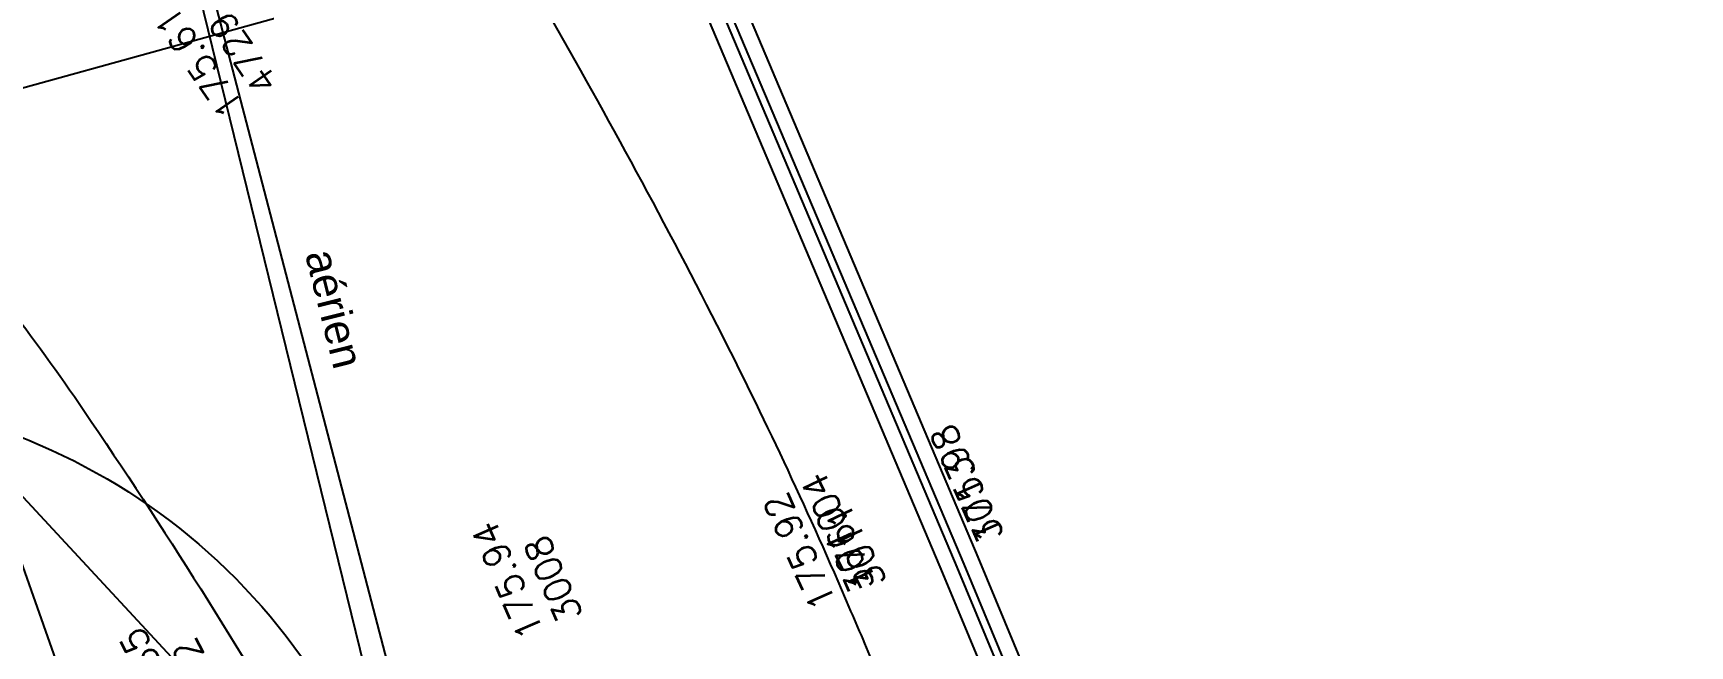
# Model space of a CAD drawing. Extents: x 0 to 613264, y -387505 to 675.
# Drawn here: x 539159 to 560515, y -223459 to -215567 of the extents above; entities that cross this region are included whole.
import ezdxf
from ezdxf.enums import TextEntityAlignment as Align
from ezdxf.lldxf.tags import DXFTag

# ---------------------------------------------------------------- set-up
doc = ezdxf.new("R2010")
doc.units = 0
for name, color, linetype in [('CAB_SSL', 252, 'Continuous'), ('EDF_SSL', 252, 'Texte-Electricite'), ('Fond topo - CLO_LEG', 252, 'Continuous'), ('Fond topo - CLO_MUR', 252, 'Continuous'), ('Fond topo - Z_500', 252, 'Continuous'), ('GAZ_SSL', 252, 'Texte-GAZ'), ('prlm-VRD', 2, 'Continuous'), ('TELECOM_SSL', 252, 'Texte-Telecom')]:
    doc.layers.add(name, color=color, linetype=linetype)
for name, color, linetype, plot in [('Fond topo - N', 252, 'Continuous', False), ('Fond topo - NCACHE', 252, 'Continuous', False), ('Fond topo - ZCACHE', 252, 'Continuous', False)]:
    doc.layers.add(name, color=color, linetype=linetype, plot=plot)
doc.layers.add('Fond topo - P', color=252, linetype='Continuous', lineweight=50)
doc.layers.add('Fond topo - VOI', color=252, linetype='Continuous', lineweight=25)
doc.styles.add('Lignes', font='arial.ttf', dxfattribs={"height": 0.35})
doc.styles.add('LignesA', font='arial.ttf', dxfattribs={"height": 0.349999994})
doc.styles.add('SIMPLEX', font='simplex_.ttf', dxfattribs={"height": 1.25})
doc.styles.add('Tronçons', font='arial.ttf', dxfattribs={"height": 0.25})
tags = doc.linetypes.add('Texte-BT', pattern='A,5,-0.25,["BT",Lignes,S=1,R=0,X=0,Y=-0.18],-1.25', length=6.5).pattern_tags.tags
tags[15:16] = [DXFTag(74, 4), DXFTag(75, 0), DXFTag(340, '0'), DXFTag(46, 0.0), DXFTag(50, 0.0), DXFTag(44, 0.0), DXFTag(45, 0.0)]
tags[4:5] = [DXFTag(74, 4), DXFTag(75, 0), DXFTag(340, '0'), DXFTag(46, 0.0), DXFTag(50, 0.0), DXFTag(44, 0.0), DXFTag(45, 0.0)]
tags = doc.linetypes.add('Texte-Electricite', pattern='A,5,-0.25,["ELEC",Lignes,S=1,R=0,X=0,Y=-0.18],-1.25', length=6.5).pattern_tags.tags
tags[15:16] = [DXFTag(74, 4), DXFTag(75, 0), DXFTag(340, '0'), DXFTag(46, 0.0), DXFTag(50, 0.0), DXFTag(44, 0.0), DXFTag(45, 0.0)]
tags[4:5] = [DXFTag(74, 4), DXFTag(75, 0), DXFTag(340, '0'), DXFTag(46, 0.0), DXFTag(50, 0.0), DXFTag(44, 0.0), DXFTag(45, 0.0)]
tags = doc.linetypes.add('Texte-GAZ', pattern='A,5,-0.25,["GAZ",Lignes,S=1,R=0,X=0,Y=-0.18],-1.25', length=6.5).pattern_tags.tags
tags[15:16] = [DXFTag(74, 4), DXFTag(75, 0), DXFTag(340, '0'), DXFTag(46, 0.0), DXFTag(50, 0.0), DXFTag(44, 0.0), DXFTag(45, 0.0)]
tags[4:5] = [DXFTag(74, 4), DXFTag(75, 0), DXFTag(340, '0'), DXFTag(46, 0.0), DXFTag(50, 0.0), DXFTag(44, 0.0), DXFTag(45, 0.0)]
tags = doc.linetypes.add('Texte-HT', pattern='A,5,-0.25,["HT",Lignes,S=1,R=0,X=0,Y=-0.18],-1.25', length=6.5).pattern_tags.tags
tags[15:16] = [DXFTag(74, 4), DXFTag(75, 0), DXFTag(340, '0'), DXFTag(46, 0.0), DXFTag(50, 0.0), DXFTag(44, 0.0), DXFTag(45, 0.0)]
tags[4:5] = [DXFTag(74, 4), DXFTag(75, 0), DXFTag(340, '0'), DXFTag(46, 0.0), DXFTag(50, 0.0), DXFTag(44, 0.0), DXFTag(45, 0.0)]
tags = doc.linetypes.add('Texte-Telecom', pattern='A,5,-0.25,["TEL",Lignes,S=1,R=0,X=0,Y=-0.18],-1.25', length=6.5).pattern_tags.tags
tags[15:16] = [DXFTag(74, 4), DXFTag(75, 0), DXFTag(340, '0'), DXFTag(46, 0.0), DXFTag(50, 0.0), DXFTag(44, 0.0), DXFTag(45, 0.0)]
tags[4:5] = [DXFTag(74, 4), DXFTag(75, 0), DXFTag(340, '0'), DXFTag(46, 0.0), DXFTag(50, 0.0), DXFTag(44, 0.0), DXFTag(45, 0.0)]
tags = doc.linetypes.add('Texte-TelecomA', pattern='A,5,-0.25,["TEL",LignesA,S=1,R=0,X=0,Y=-0.18],-1.25', length=6.5).pattern_tags.tags
tags[15:16] = [DXFTag(74, 4), DXFTag(75, 0), DXFTag(340, '0'), DXFTag(46, 0.0), DXFTag(50, 0.0), DXFTag(44, 0.0), DXFTag(45, 0.0)]
tags[4:5] = [DXFTag(74, 4), DXFTag(75, 0), DXFTag(340, '0'), DXFTag(46, 0.0), DXFTag(50, 0.0), DXFTag(44, 0.0), DXFTag(45, 0.0)]

# ---------------------------------------------------------------- blocks, each defined once
blk = doc.blocks.new('PTOPO')
at = {"layer": 'Fond topo - NCACHE', "style": 'SIMPLEX'}
blk.add_attdef('MAT', text='', height=0.34, dxfattribs=at).set_placement((0.09999999986030161, -0.09999999962747097), align=Align.TOP_LEFT)
at = {"layer": 'Fond topo - ZCACHE', "style": 'SIMPLEX'}
blk.add_attdef('ALT', (0.09999999986030161, 0.09999999962747097), '', height=0.34, dxfattribs=at)
blk = doc.blocks.new('A$C1F970F0F')
at = {"layer": 'CAB_SSL', "elevation": 9.999999999999998e-08, "flags": 128}
blk.add_lwpolyline([(6357.382244577097, 13665.38073194157), (7167.913824917828, 10363.14942354549), (8524.013620640386, 7263.625340563319), (9014.566115532376, 5048.241415424802), (9331.65736662798, 4494.516644608388), (9609.924565656824, 1526.374867392593)], dxfattribs=at)
at = {"layer": 'EDF_SSL', "linetype": 'Texte-BT', "elevation": 9.999999999999998e-08, "flags": 128}
blk.add_lwpolyline([(5612.361391073044, 14363.46747980959), (6246.532781220194, 13724.25700317935), (6357.382244577097, 13665.38073194157), (7195.027007582705, 10458.01868437479), (7167.913824917828, 10363.14942354549), (7274.310781860213, 10315.81191209642), (8525.555799840666, 7339.85704681924), (8524.013620640386, 7263.625340563319)], dxfattribs=at)
at = {"layer": 'EDF_SSL', "linetype": 'Texte-HT', "flags": 128}
blk.add_lwpolyline([(1687.553375073169, 9832.84013718641), (5304.747480811337, 11690.98238933287), (5929.92045222389, 12014.55929633243, -0.3379436446975143), (6816.087193716939, 11610.51221649872), (7656.806176655195, 9662.775696735422)], format="xyb", dxfattribs=at)
at = {"layer": 'Fond topo - CLO_LEG', "ltscale": 2, "flags": 128}
blk.add_lwpolyline([(7045.321403027014, 13147.75812058516), (7269.375346668225, 12611.81477630234), (7608.218839405301, 11811.5485441785), (7986.12729211422, 10902.30429210983), (7995.361459109228, 10906.14228167186), (7617.440303886115, 11815.41709541487), (7278.592781586593, 12615.69284428713), (7054.547617269613, 13151.61518804972)], dxfattribs=at)
at = {"layer": 'Fond topo - CLO_MUR', "ltscale": 2, "flags": 128}
for points in [[(7072.966327867623, 13159.40962579172), (7296.880960425577, 12623.7954235315), (7635.367867892744, 11824.37135957106), (8013.839702253002, 10913.79594971233)], [(7026.902692359687, 13139.96368247714), (7250.95224627813, 12604.03083813416), (7589.797753899374, 11803.75984761662), (7955.51024541857, 10923.85896540487)]]:
    blk.add_lwpolyline(points, dxfattribs=at)
at = {"layer": 'Fond topo - VOI', "ltscale": 2, "flags": 128}
for points in [[(5639.884015980822, 14282.76898646135), (6179.074060184528, 13730.4134533185, -0.005078430071305425), (6343.1483697738, 13545.11763264016, -0.01498965990198168), (6396.182976463164, 13480.14751606638, -0.008052881892180013), (6924.298623853121, 12768.62846445145, -0.02502080065405084), (7078.852120834868, 12528.76074308369, -0.01315237506544015), (7305.49723599993, 12109.95947007773, -0.01622344874307645), (7469.001968976629, 11760.20271195122, -0.0002441829907726637), (7504.611965031092, 11676.9913265394, -2.386900651964397e-05), (7868.449045659429, 10825.54154632405, -0.0004607339102045271), (8056.526262906224, 10384.2208908691, -0.0002713929879899899), (8374.720241644169, 9634.540919018482), (8900.918350322725, 8327.998671989055), (9181.050253584182, 7639.776394233361), (9227.846231822321, 7515.619963970066, -0.01912067303515585), (9430.073626438107, 6877.215983667462, -0.01912067306015491), (9582.936642438128, 6225.227902062202, -0.006135088442580186), (9621.373155263293, 6013.751243740732, -0.006135088374511259), (9654.60896875709, 5801.395117808072), (9743.87632691115, 5167.316416374032), (9926.38109093471, 3640.55347439608), (10105.54692394565, 2112.741898849393), (10117.19406944453, 2013.422494900099)], [(4974.180748956663, 13681.55727727677, -0.004073578824239929), (5334.104659312587, 13318.52312116093, -0.005091862928308961), (5616.680765067635, 13022.85754697222, -9.368603549244325e-06), (5773.481467263769, 12855.40613916547, -0.0007851857836684545), (5775.34934817947, 12853.40498797651, -0.001040910485998314), (5794.038974668617, 12833.23470872063, -0.0001738663862528856), (5905.637918196996, 12712.20615305697, -0.007978708804341926), (5930.856262017081, 12683.94600032286, -0.0005763400993305029), (6273.206442158938, 12286.82899023567, -0.02815655423438036), (6482.787638926889, 12013.42650958062, -0.01763569791586862), (6775.941698789972, 11548.37791996691, -0.000541301468032518), (6814.026604303914, 11468.73784406458, -0.006012776447750499), (6817.361046969459, 11461.52366308416, -5.138948095869795e-05), (6864.046616589614, 11357.2144082674), (7218.223329611569, 10565.64434528882, -0.0001980392910907036), (7306.301987965375, 10368.57575363696, -8.607788520163729e-05), (7508.686877816994, 9915.065235891767, -0.1976987917987335), (7514.213131178619, 9728.106555647766, -0.1775603839239302), (7381.550448627911, 9619.88360088743), (7299.48436979041, 9586.784950035473)]]:
    blk.add_lwpolyline(points, format="xyb", dxfattribs=at)
at = {"layer": 'GAZ_SSL', "linetype": 'Texte-GAZ', "elevation": 9.999999999999998e-08, "flags": 128}
blk.add_lwpolyline([(-10544.31541955609, 4849.463266287231), (-2844.361894995576, 6215.21841119217), (-619.059840477988, 6565.404650589751), (-558.7307695276991, 6580.824982418972), (-429.4804532838041, 7139.21704900553), (-208.0795472043819, 8868.909145672174), (360.6838398219811, 9157.908141542406), (425.0188701159018, 9327.634198507636), (4535.248673246207, 11485.07622468802), (4713.322312771974, 11477.46920417039), (5559.734467376861, 11914.17321717021), (6091.203610633145, 12178.61605624058), (6292.964946063797, 12126.43026770143), (6627.254129528154, 11179.86214373141), (7472.768662736402, 9124.4680223983), (7947.08689338462, 9062.48922912452), (8070.821797205262, 8793.497098507169), (8796.806101210752, 9110.108422938276), (9553.586430744355, 9252.290517349746)], dxfattribs=at)
at = {"layer": 'TELECOM_SSL', "elevation": 9.999999999999998e-08, "flags": 128}
blk.add_lwpolyline([(6052.469455685801, 12331.9485790259), (7209.201975993265, 12651.67598144211)], dxfattribs=at)
at = {"layer": 'TELECOM_SSL', "linetype": 'Texte-TelecomA', "elevation": 9.999999999999998e-08, "flags": 128}
blk.add_lwpolyline([(6093.078117844321, 12236.90845847636), (6671.940951797644, 11613.51162634363)], dxfattribs=at)
at = {"layer": 'Fond topo - P', "ltscale": 2}
ref = blk.add_blockref('PTOPO', (6704.675300717334, 12402.33202492988), dxfattribs=dict(at, xscale=100, yscale=100, zscale=100, rotation=124.6739648759208))
ref.add_attrib('MAT', '4729', dxfattribs={"layer": 'Fond topo - N', "color": 0, "ltscale": 2, "height": 33.99999999999999, "rotation": 124.6739648458201, "style": 'SIMPLEX'}).set_placement((6707.210268325927, 12416.24511035439), align=Align.TOP_LEFT)
ref.add_attrib('ALT', '175.61', (6690.762215652089, 12404.86699268371), dxfattribs={"layer": 'Fond topo - Z_500', "color": 0, "ltscale": 2, "height": 33.99999999999999, "rotation": 124.6739648458201, "style": 'SIMPLEX'})
ref = blk.add_blockref('PTOPO', (7633.233407641824, 11824.79266760408), dxfattribs=dict(at, xscale=99.99999999999999, yscale=99.99999999999999, zscale=99.99999999999999, rotation=113.9350207795031))
ref.add_attrib('MAT', '3013', dxfattribs={"layer": 'Fond topo - N', "color": 0, "ltscale": 2, "height": 33.99999999999999, "rotation": 113.9350207361617, "style": 'SIMPLEX'}).set_placement((7638.316465713012, 11837.98973207584), align=Align.TOP_LEFT)
ref.add_attrib('ALT', '175.98', (7668.236914160218, 11852.70154748799), dxfattribs={"layer": 'Fond topo - Z_500', "color": 0, "ltscale": 2, "height": 33.99999999999999, "rotation": 113.9350207361617, "style": 'SIMPLEX'})
ref = blk.add_blockref('PTOPO', (7483.217061768297, 11764.66293094182), dxfattribs=dict(at, xscale=99.99999999999999, yscale=99.99999999999999, zscale=99.99999999999999, rotation=115.8471092333638))
ref.add_attrib('MAT', '3011', dxfattribs={"layer": 'Fond topo - N', "color": 0, "ltscale": 2, "height": 33.99999999999999, "rotation": 115.8471091907409, "style": 'SIMPLEX'}).set_placement((7487.856955784443, 11778.02224914041), align=Align.TOP_LEFT)
ref.add_attrib('ALT', '176.04', (7506.388688379751, 11793.03345790318), dxfattribs={"layer": 'Fond topo - Z_500', "color": 0, "ltscale": 2, "height": 33.99999999999999, "rotation": 115.8471091907409, "style": 'SIMPLEX'})
ref = blk.add_blockref('PTOPO', (7467.416049699848, 11760.27229300933), dxfattribs=dict(at, xscale=99.99999999999999, yscale=99.99999999999999, zscale=99.99999999999999, rotation=114.2231349344176))
ref.add_attrib('MAT', '3010', dxfattribs={"layer": 'Fond topo - N', "color": 0, "ltscale": 2, "height": 33.99999999999999, "rotation": 114.2231349008483, "style": 'SIMPLEX'}).set_placement((7472.432681870627, 11773.49475117882), align=Align.TOP_LEFT)
ref.add_attrib('ALT', '175.92', (7454.193591456184, 11765.28892528894), dxfattribs={"layer": 'Fond topo - Z_500', "color": 0, "ltscale": 2, "height": 33.99999999999999, "rotation": 114.2231349008483, "style": 'SIMPLEX'})
ref = blk.add_blockref('PTOPO', (7090.276916827248, 11722.37972146335), dxfattribs=dict(at, xscale=99.99999999999999, yscale=99.99999999999999, zscale=99.99999999999999, rotation=113.7276800445217))
ref.add_attrib('MAT', '3008', dxfattribs={"layer": 'Fond topo - N', "color": 0, "ltscale": 2, "height": 33.99999999999999, "rotation": 113.7276800098686, "style": 'SIMPLEX'}).set_placement((7095.407698972354, 11735.5583055587), align=Align.TOP_LEFT)
ref.add_attrib('ALT', '175.94', (7077.098332927901, 11727.51050364242), dxfattribs={"layer": 'Fond topo - Z_500', "color": 0, "ltscale": 2, "height": 33.99999999999999, "rotation": 113.7276800098686, "style": 'SIMPLEX'})
ref = blk.add_blockref('PTOPO', (6644.421755034507, 11591.22325575143), dxfattribs=dict(at, xscale=99.99999999999999, yscale=99.99999999999999, zscale=99.99999999999999, rotation=117.4365388953568))
ref.add_attrib('MAT', '3002', dxfattribs={"layer": 'Fond topo - N', "color": 0, "ltscale": 2, "height": 33.99999999999999, "rotation": 117.43653886927, "style": 'SIMPLEX'}).set_placement((6648.68931353339, 11604.70613175723), align=Align.TOP_LEFT)
ref.add_attrib('ALT', '175.85', (6630.938879150538, 11595.49081439312), dxfattribs={"layer": 'Fond topo - Z_500', "color": 0, "ltscale": 2, "height": 33.99999999999999, "rotation": 117.43653886927, "style": 'SIMPLEX'})
at = {"layer": 'EDF_SSL', "style": 'Tronçons'}
blk.add_text('aérien', height=39.99999999999999, rotation=284.0322237343497, dxfattribs=at).set_placement((6767.762018166891, 12214.99980668379))

msp = doc.modelspace()

# ---------------------------------------------------------------- block references
at = {"layer": 'prlm-VRD', "xscale": 9.999999999999998, "yscale": 9.999999999999998, "zscale": 9.999999999999998}
msp.add_blockref('A$C1F970F0F', (474984.9359816406, -340561.1028248291, -9.999999999999997e-07), dxfattribs=at)

doc.saveas('drawing.dxf')
